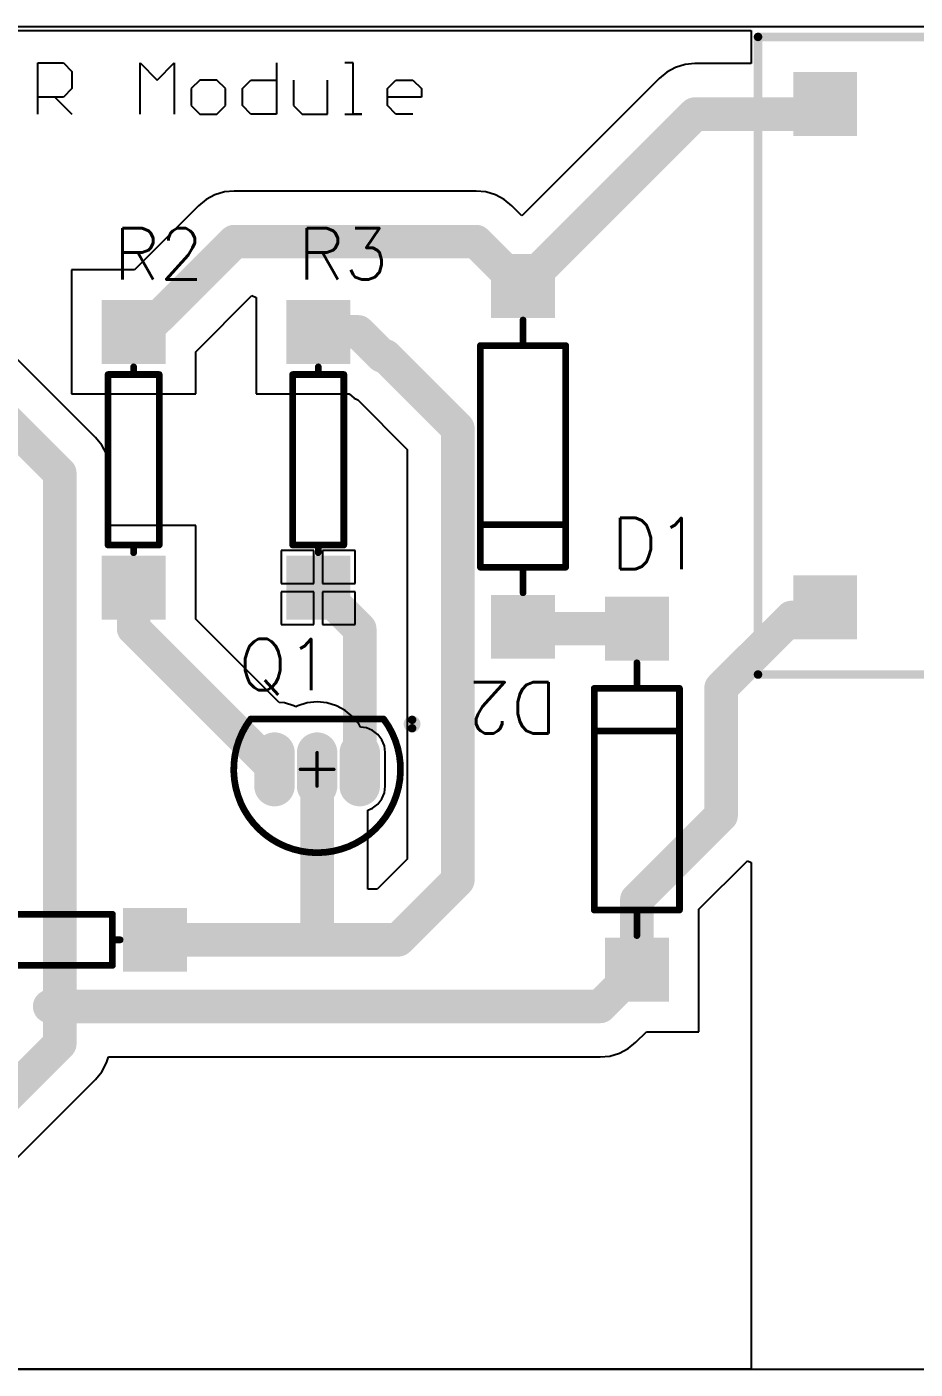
# Paper-space layout 'Bloco da legenda ISO A3' of a CAD drawing. Header units: millimetres. Extents: x 0 to 420, y 0 to 297.
# Drawn here: x 249.03 to 275.49, y 117.47 to 157.47 of the extents above; entities that cross this region are included whole.
import ezdxf

# ---------------------------------------------------------------- set-up
doc = ezdxf.new("R2010")
doc.units = ezdxf.units.MM
for name, color, linetype in [('BottomLayer', 5, 'Continuous'), ('BottomSolder', 6, 'Continuous'), ('Mechanical13', 56, 'Continuous'), ('Mechanical15', 56, 'Continuous'), ('MultiLayer', 9, 'Continuous'), ('PadHoleLayer', 156, 'Continuous'), ('TopLayer', 1, 'Continuous'), ('TopOverlay', 40, 'Continuous'), ('TopSolder', 216, 'Continuous')]:
    doc.layers.add(name, color=color, linetype=linetype)
doc.styles.get("Standard").update_dxf_attribs({"font": 'simplex.shx'})

# ---------------------------------------------------------------- blocks, each defined once
blk = doc.blocks.new('DIODE_0_4_1')
at = {"layer": 'BottomLayer'}
for points in [[(-5.93, -0.85), (-4.23, -0.85), (-5.93, 0.85), (-4.23, 0.85)], [(4.23, -0.85), (5.93, -0.85), (4.23, 0.85), (5.93, 0.85)]]:
    blk.add_solid(points, dxfattribs=at)
at = {"layer": 'BottomSolder'}
for points in [[(-6.032, -0.952), (-4.128, -0.952), (-6.032, 0.952), (-4.128, 0.952)], [(4.128, -0.952), (6.032, -0.952), (4.128, 0.952), (6.032, 0.952)]]:
    blk.add_solid(points, dxfattribs=at)
at = {"layer": 'MultiLayer'}
for points in [[(-5.93, -0.85), (-4.23, -0.85), (-5.93, 0.85), (-4.23, 0.85)], [(4.23, -0.85), (5.93, -0.85), (4.23, 0.85), (5.93, 0.85)]]:
    blk.add_solid(points, dxfattribs=at)
at = {"layer": 'PadHoleLayer', "const_width": 0.6}
for points in [[(-5.38, 0, 1), (-4.78, 0, 1)], [(4.78, 0, 1), (5.38, 0, 1)]]:
    blk.add_lwpolyline(points, format="xyb", close=True, dxfattribs=at)
at = {"layer": 'TopLayer'}
for points in [[(-5.93, -0.85), (-4.23, -0.85), (-5.93, 0.85), (-4.23, 0.85)], [(4.23, -0.85), (5.93, -0.85), (4.23, 0.85), (5.93, 0.85)]]:
    blk.add_solid(points, dxfattribs=at)
at = {"layer": 'TopOverlay', "const_width": 0.2}
for points in [[(-3.302, 1.27), (3.302, 1.27)], [(-3.302, 1.27), (-3.302, -1.27)], [(2.032, 1.27), (2.032, -1.27)], [(3.302, 1.27), (3.302, -1.27)], [(-4.064, 0), (-3.302, 0)], [(3.302, 0), (4.064, 0)], [(-3.302, -1.27), (3.302, -1.27)]]:
    blk.add_lwpolyline(points, dxfattribs=at)
at = {"layer": 'TopOverlay', "const_width": 0.1}
for points in [[(-3.352, 1.27, 1), (-3.252, 1.27, 1)], [(-3.352, 1.27, 1), (-3.252, 1.27, 1)], [(1.982, 1.27, 1), (2.082, 1.27, 1)], [(3.252, 1.27, 1), (3.352, 1.27, 1)], [(3.252, 1.27, 1), (3.352, 1.27, 1)], [(-4.114, 0, 1), (-4.014, 0, 1)], [(-3.352, 0, 1), (-3.252, 0, 1)], [(3.252, 0, 1), (3.352, 0, 1)], [(4.014, 0, 1), (4.114, 0, 1)], [(-3.352, -1.27, 1), (-3.252, -1.27, 1)], [(-3.352, -1.27, 1), (-3.252, -1.27, 1)], [(1.982, -1.27, 1), (2.082, -1.27, 1)], [(3.252, -1.27, 1), (3.352, -1.27, 1)], [(3.252, -1.27, 1), (3.352, -1.27, 1)]]:
    blk.add_lwpolyline(points, format="xyb", close=True, dxfattribs=at)
at = {"layer": 'TopSolder'}
for points in [[(-6.032, -0.952), (-4.128, -0.952), (-6.032, 0.952), (-4.128, 0.952)], [(4.128, -0.952), (6.032, -0.952), (4.128, 0.952), (6.032, 0.952)]]:
    blk.add_solid(points, dxfattribs=at)
blk = doc.blocks.new('DIODE_0_4_2')
at = {"layer": 'BottomLayer'}
for points in [[(-5.93, -0.85), (-4.23, -0.85), (-5.93, 0.85), (-4.23, 0.85)], [(4.23, -0.85), (5.93, -0.85), (4.23, 0.85), (5.93, 0.85)]]:
    blk.add_solid(points, dxfattribs=at)
at = {"layer": 'BottomSolder'}
for points in [[(-6.032, -0.952), (-4.128, -0.952), (-6.032, 0.952), (-4.128, 0.952)], [(4.128, -0.952), (6.032, -0.952), (4.128, 0.952), (6.032, 0.952)]]:
    blk.add_solid(points, dxfattribs=at)
at = {"layer": 'MultiLayer'}
for points in [[(-5.93, -0.85), (-4.23, -0.85), (-5.93, 0.85), (-4.23, 0.85)], [(4.23, -0.85), (5.93, -0.85), (4.23, 0.85), (5.93, 0.85)]]:
    blk.add_solid(points, dxfattribs=at)
at = {"layer": 'PadHoleLayer', "const_width": 0.6}
for points in [[(-5.38, 0, 1), (-4.78, 0, 1)], [(4.78, 0, 1), (5.38, 0, 1)]]:
    blk.add_lwpolyline(points, format="xyb", close=True, dxfattribs=at)
at = {"layer": 'TopLayer'}
for points in [[(-5.93, -0.85), (-4.23, -0.85), (-5.93, 0.85), (-4.23, 0.85)], [(4.23, -0.85), (5.93, -0.85), (4.23, 0.85), (5.93, 0.85)]]:
    blk.add_solid(points, dxfattribs=at)
at = {"layer": 'TopOverlay', "const_width": 0.2}
for points in [[(3.302, 1.27), (-3.302, 1.27)], [(-3.302, -1.27), (-3.302, 1.27)], [(2.032, -1.27), (2.032, 1.27)], [(3.302, -1.27), (3.302, 1.27)], [(-3.302, 0), (-4.064, 0)], [(4.064, 0), (3.302, 0)], [(3.302, -1.27), (-3.302, -1.27)]]:
    blk.add_lwpolyline(points, dxfattribs=at)
at = {"layer": 'TopOverlay', "const_width": 0.1}
for points in [[(-3.352, 1.27, 1), (-3.252, 1.27, 1)], [(-3.352, 1.27, 1), (-3.252, 1.27, 1)], [(1.982, 1.27, 1), (2.082, 1.27, 1)], [(3.252, 1.27, 1), (3.352, 1.27, 1)], [(3.252, 1.27, 1), (3.352, 1.27, 1)], [(-4.114, 0, 1), (-4.014, 0, 1)], [(-3.352, 0, 1), (-3.252, 0, 1)], [(3.252, 0, 1), (3.352, 0, 1)], [(4.014, 0, 1), (4.114, 0, 1)], [(-3.352, -1.27, 1), (-3.252, -1.27, 1)], [(-3.352, -1.27, 1), (-3.252, -1.27, 1)], [(1.982, -1.27, 1), (2.082, -1.27, 1)], [(3.252, -1.27, 1), (3.352, -1.27, 1)], [(3.252, -1.27, 1), (3.352, -1.27, 1)]]:
    blk.add_lwpolyline(points, format="xyb", close=True, dxfattribs=at)
at = {"layer": 'TopSolder'}
for points in [[(-6.032, -0.952), (-4.128, -0.952), (-6.032, 0.952), (-4.128, 0.952)], [(4.128, -0.952), (6.032, -0.952), (4.128, 0.952), (6.032, 0.952)]]:
    blk.add_solid(points, dxfattribs=at)
blk = doc.blocks.new('TO_92A_9')
at = {"layer": 'BottomLayer', "const_width": 1}
for points in [[(0.5, 1.27), (-0.5, 1.27)], [(0.5, 0), (-0.5, 0)], [(0.5, -1.27), (-0.5, -1.27)]]:
    blk.add_lwpolyline(points, dxfattribs=at)
at = {"layer": 'BottomLayer', "const_width": 0.5}
for points in [[(-0.75, 1.27, 1), (-0.25, 1.27, 1)], [(0.25, 1.27, 1), (0.75, 1.27, 1)], [(-0.75, 0, 1), (-0.25, 0, 1)], [(0.25, 0, 1), (0.75, 0, 1)], [(-0.75, -1.27, 1), (-0.25, -1.27, 1)], [(0.25, -1.27, 1), (0.75, -1.27, 1)]]:
    blk.add_lwpolyline(points, format="xyb", close=True, dxfattribs=at)
at = {"layer": 'BottomSolder', "const_width": 1.203}
for points in [[(0.5, 1.27), (-0.5, 1.27)], [(0.5, 0), (-0.5, 0)], [(0.5, -1.27), (-0.5, -1.27)]]:
    blk.add_lwpolyline(points, dxfattribs=at)
at = {"layer": 'BottomSolder', "const_width": 0.602}
for points in [[(-0.801, 1.27, 1), (-0.199, 1.27, 1)], [(0.199, 1.27, 1), (0.801, 1.27, 1)], [(-0.801, 0, 1), (-0.199, 0, 1)], [(0.199, 0, 1), (0.801, 0, 1)], [(-0.801, -1.27, 1), (-0.199, -1.27, 1)], [(0.199, -1.27, 1), (0.801, -1.27, 1)]]:
    blk.add_lwpolyline(points, format="xyb", close=True, dxfattribs=at)
at = {"layer": 'Mechanical13', "const_width": 0.1}
blk.add_lwpolyline([(1.5, -1.98, -2.01215), (1.5, 1.98)], format="xyb", dxfattribs=at)
blk.add_lwpolyline([(1.5, 1.98), (1.5, -1.98)], dxfattribs=at)
at = {"layer": 'Mechanical13', "const_width": 0.05}
for points in [[(1.475, 1.98, 1), (1.525, 1.98, 1)], [(1.475, 1.98, 1), (1.525, 1.98, 1)], [(1.475, -1.98, 1), (1.525, -1.98, 1)], [(1.475, -1.98, 1), (1.525, -1.98, 1)]]:
    blk.add_lwpolyline(points, format="xyb", close=True, dxfattribs=at)
at = {"layer": 'Mechanical15', "const_width": 0.1}
for points in [[(0, 0.5), (0, -0.5)], [(-0.5, 0), (0.5, 0)]]:
    blk.add_lwpolyline(points, dxfattribs=at)
at = {"layer": 'Mechanical15', "const_width": 0.05}
for points in [[(-0.025, 0.5, 1), (0.025, 0.5, 1)], [(-0.525, 0, 1), (-0.475, 0, 1)], [(0.475, 0, 1), (0.525, 0, 1)], [(-0.025, -0.5, 1), (0.025, -0.5, 1)]]:
    blk.add_lwpolyline(points, format="xyb", close=True, dxfattribs=at)
at = {"layer": 'MultiLayer', "const_width": 1}
for points in [[(0.5, 1.27), (-0.5, 1.27)], [(0.5, 0), (-0.5, 0)], [(0.5, -1.27), (-0.5, -1.27)]]:
    blk.add_lwpolyline(points, dxfattribs=at)
at = {"layer": 'MultiLayer', "const_width": 0.5}
for points in [[(-0.75, 1.27, 1), (-0.25, 1.27, 1)], [(0.25, 1.27, 1), (0.75, 1.27, 1)], [(-0.75, 0, 1), (-0.25, 0, 1)], [(0.25, 0, 1), (0.75, 0, 1)], [(-0.75, -1.27, 1), (-0.25, -1.27, 1)], [(0.25, -1.27, 1), (0.75, -1.27, 1)]]:
    blk.add_lwpolyline(points, format="xyb", close=True, dxfattribs=at)
at = {"layer": 'PadHoleLayer', "const_width": 0.45}
for points in [[(-0.225, 1.27, 1), (0.225, 1.27, 1)], [(-0.225, 0, 1), (0.225, 0, 1)], [(-0.225, -1.27, 1), (0.225, -1.27, 1)]]:
    blk.add_lwpolyline(points, format="xyb", close=True, dxfattribs=at)
at = {"layer": 'TopLayer', "const_width": 1}
for points in [[(0.5, 1.27), (-0.5, 1.27)], [(0.5, 0), (-0.5, 0)], [(0.5, -1.27), (-0.5, -1.27)]]:
    blk.add_lwpolyline(points, dxfattribs=at)
at = {"layer": 'TopLayer', "const_width": 0.5}
for points in [[(-0.75, 1.27, 1), (-0.25, 1.27, 1)], [(0.25, 1.27, 1), (0.75, 1.27, 1)], [(-0.75, 0, 1), (-0.25, 0, 1)], [(0.25, 0, 1), (0.75, 0, 1)], [(-0.75, -1.27, 1), (-0.25, -1.27, 1)], [(0.25, -1.27, 1), (0.75, -1.27, 1)]]:
    blk.add_lwpolyline(points, format="xyb", close=True, dxfattribs=at)
at = {"layer": 'TopOverlay', "const_width": 0.2}
blk.add_lwpolyline([(1.5, -1.98, -2.01215), (1.5, 1.98)], format="xyb", dxfattribs=at)
blk.add_lwpolyline([(1.5, 1.98), (1.5, -1.98)], dxfattribs=at)
at = {"layer": 'TopOverlay'}
for points, const_width in [([(1.45, 1.98, 1), (1.55, 1.98, 1)], 0.1), ([(1.45, 1.98, 1), (1.55, 1.98, 1)], 0.1), ([(1.45, -1.98, 1), (1.55, -1.98, 1)], 0.1), ([(1.45, -1.98, 1), (1.55, -1.98, 1)], 0.1), ([(1.475, -2.83, 1), (1.225, -2.83, 1)], 0.25), ([(1.162, -2.83, 1), (1.287, -2.83, 1)], 0.125), ([(1.413, -2.83, 1), (1.538, -2.83, 1)], 0.125)]:
    blk.add_lwpolyline(points, format="xyb", close=True, dxfattribs=dict(at, const_width=const_width))
at = {"layer": 'TopSolder', "const_width": 1.203}
for points in [[(0.5, 1.27), (-0.5, 1.27)], [(0.5, 0), (-0.5, 0)], [(0.5, -1.27), (-0.5, -1.27)]]:
    blk.add_lwpolyline(points, dxfattribs=at)
at = {"layer": 'TopSolder', "const_width": 0.602}
for points in [[(-0.801, 1.27, 1), (-0.199, 1.27, 1)], [(0.199, 1.27, 1), (0.801, 1.27, 1)], [(-0.801, 0, 1), (-0.199, 0, 1)], [(0.199, 0, 1), (0.801, 0, 1)], [(-0.801, -1.27, 1), (-0.199, -1.27, 1)], [(0.199, -1.27, 1), (0.801, -1.27, 1)]]:
    blk.add_lwpolyline(points, format="xyb", close=True, dxfattribs=at)
blk = doc.blocks.new('AXIAL_0_3_11')
at = {"layer": 'BottomLayer'}
for points in [[(-4.66, -0.85), (-2.96, -0.85), (-4.66, 0.85), (-2.96, 0.85)], [(2.96, -0.85), (4.66, -0.85), (2.96, 0.85), (4.66, 0.85)]]:
    blk.add_solid(points, dxfattribs=at)
at = {"layer": 'BottomSolder'}
for points in [[(-4.762, -0.952), (-2.858, -0.952), (-4.762, 0.952), (-2.858, 0.952)], [(2.858, -0.952), (4.762, -0.952), (2.858, 0.952), (4.762, 0.952)]]:
    blk.add_solid(points, dxfattribs=at)
at = {"layer": 'MultiLayer'}
for points in [[(-4.66, -0.85), (-2.96, -0.85), (-4.66, 0.85), (-2.96, 0.85)], [(2.96, -0.85), (4.66, -0.85), (2.96, 0.85), (4.66, 0.85)]]:
    blk.add_solid(points, dxfattribs=at)
at = {"layer": 'PadHoleLayer', "const_width": 0.6}
for points in [[(-4.11, 0, 1), (-3.51, 0, 1)], [(3.51, 0, 1), (4.11, 0, 1)]]:
    blk.add_lwpolyline(points, format="xyb", close=True, dxfattribs=at)
at = {"layer": 'TopLayer'}
for points in [[(-4.66, -0.85), (-2.96, -0.85), (-4.66, 0.85), (-2.96, 0.85)], [(2.96, -0.85), (4.66, -0.85), (2.96, 0.85), (4.66, 0.85)]]:
    blk.add_solid(points, dxfattribs=at)
at = {"layer": 'TopOverlay', "const_width": 0.2}
for points in [[(2.54, 0.762), (-2.54, 0.762)], [(-2.54, 0.762), (-2.54, -0.762)], [(2.54, 0.762), (2.54, 0)], [(-2.54, 0), (-2.769, 0)], [(2.54, 0), (2.54, -0.762)], [(2.769, 0), (2.54, 0)], [(2.54, -0.762), (-2.54, -0.762)]]:
    blk.add_lwpolyline(points, dxfattribs=at)
at = {"layer": 'TopOverlay', "const_width": 0.1}
for points in [[(-2.59, 0.762, 1), (-2.49, 0.762, 1)], [(-2.59, 0.762, 1), (-2.49, 0.762, 1)], [(2.49, 0.762, 1), (2.59, 0.762, 1)], [(2.49, 0.762, 1), (2.59, 0.762, 1)], [(-2.819, 0, 1), (-2.719, 0, 1)], [(-2.59, 0, 1), (-2.49, 0, 1)], [(2.49, 0, 1), (2.59, 0, 1)], [(2.49, 0, 1), (2.59, 0, 1)], [(2.49, 0, 1), (2.59, 0, 1)], [(2.719, 0, 1), (2.819, 0, 1)], [(-2.59, -0.762, 1), (-2.49, -0.762, 1)], [(-2.59, -0.762, 1), (-2.49, -0.762, 1)], [(2.49, -0.762, 1), (2.59, -0.762, 1)], [(2.49, -0.762, 1), (2.59, -0.762, 1)]]:
    blk.add_lwpolyline(points, format="xyb", close=True, dxfattribs=at)
at = {"layer": 'TopSolder'}
for points in [[(-4.762, -0.952), (-2.858, -0.952), (-4.762, 0.952), (-2.858, 0.952)], [(2.858, -0.952), (4.762, -0.952), (2.858, 0.952), (4.762, 0.952)]]:
    blk.add_solid(points, dxfattribs=at)
blk = doc.blocks.new('AXIAL_0_3_12')
at = {"layer": 'BottomLayer'}
for points in [[(-4.66, -0.85), (-2.96, -0.85), (-4.66, 0.85), (-2.96, 0.85)], [(2.96, -0.85), (4.66, -0.85), (2.96, 0.85), (4.66, 0.85)]]:
    blk.add_solid(points, dxfattribs=at)
at = {"layer": 'BottomSolder'}
for points in [[(-4.762, -0.952), (-2.858, -0.952), (-4.762, 0.952), (-2.858, 0.952)], [(2.858, -0.952), (4.762, -0.952), (2.858, 0.952), (4.762, 0.952)]]:
    blk.add_solid(points, dxfattribs=at)
at = {"layer": 'MultiLayer'}
for points in [[(-4.66, -0.85), (-2.96, -0.85), (-4.66, 0.85), (-2.96, 0.85)], [(2.96, -0.85), (4.66, -0.85), (2.96, 0.85), (4.66, 0.85)]]:
    blk.add_solid(points, dxfattribs=at)
at = {"layer": 'PadHoleLayer', "const_width": 0.6}
for points in [[(-4.11, 0, 1), (-3.51, 0, 1)], [(3.51, 0, 1), (4.11, 0, 1)]]:
    blk.add_lwpolyline(points, format="xyb", close=True, dxfattribs=at)
at = {"layer": 'TopLayer'}
for points in [[(-4.66, -0.85), (-2.96, -0.85), (-4.66, 0.85), (-2.96, 0.85)], [(2.96, -0.85), (4.66, -0.85), (2.96, 0.85), (4.66, 0.85)]]:
    blk.add_solid(points, dxfattribs=at)
at = {"layer": 'TopOverlay', "const_width": 0.2}
for points in [[(-2.54, 0.762), (2.54, 0.762)], [(-2.54, 0.762), (-2.54, -0.762)], [(2.54, 0.762), (2.54, 0)], [(-2.769, 0), (-2.54, 0)], [(2.54, 0), (2.54, -0.762)], [(2.54, 0), (2.769, 0)], [(-2.54, -0.762), (2.54, -0.762)]]:
    blk.add_lwpolyline(points, dxfattribs=at)
at = {"layer": 'TopOverlay', "const_width": 0.1}
for points in [[(-2.59, 0.762, 1), (-2.49, 0.762, 1)], [(-2.59, 0.762, 1), (-2.49, 0.762, 1)], [(2.49, 0.762, 1), (2.59, 0.762, 1)], [(2.49, 0.762, 1), (2.59, 0.762, 1)], [(-2.819, 0, 1), (-2.719, 0, 1)], [(-2.59, 0, 1), (-2.49, 0, 1)], [(2.49, 0, 1), (2.59, 0, 1)], [(2.49, 0, 1), (2.59, 0, 1)], [(2.49, 0, 1), (2.59, 0, 1)], [(2.719, 0, 1), (2.819, 0, 1)], [(-2.59, -0.762, 1), (-2.49, -0.762, 1)], [(-2.59, -0.762, 1), (-2.49, -0.762, 1)], [(2.49, -0.762, 1), (2.59, -0.762, 1)], [(2.49, -0.762, 1), (2.59, -0.762, 1)]]:
    blk.add_lwpolyline(points, format="xyb", close=True, dxfattribs=at)
at = {"layer": 'TopSolder'}
for points in [[(-4.762, -0.952), (-2.858, -0.952), (-4.762, 0.952), (-2.858, 0.952)], [(2.858, -0.952), (4.762, -0.952), (2.858, 0.952), (4.762, 0.952)]]:
    blk.add_solid(points, dxfattribs=at)
blk = doc.blocks.new('AXIAL_0_3_13')
at = {"layer": 'BottomLayer'}
for points in [[(-4.66, -0.85), (-2.96, -0.85), (-4.66, 0.85), (-2.96, 0.85)], [(2.96, -0.85), (4.66, -0.85), (2.96, 0.85), (4.66, 0.85)]]:
    blk.add_solid(points, dxfattribs=at)
at = {"layer": 'BottomSolder'}
for points in [[(-4.762, -0.952), (-2.858, -0.952), (-4.762, 0.952), (-2.858, 0.952)], [(2.858, -0.952), (4.762, -0.952), (2.858, 0.952), (4.762, 0.952)]]:
    blk.add_solid(points, dxfattribs=at)
at = {"layer": 'MultiLayer'}
for points in [[(-4.66, -0.85), (-2.96, -0.85), (-4.66, 0.85), (-2.96, 0.85)], [(2.96, -0.85), (4.66, -0.85), (2.96, 0.85), (4.66, 0.85)]]:
    blk.add_solid(points, dxfattribs=at)
at = {"layer": 'PadHoleLayer', "const_width": 0.6}
for points in [[(-4.11, 0, 1), (-3.51, 0, 1)], [(3.51, 0, 1), (4.11, 0, 1)]]:
    blk.add_lwpolyline(points, format="xyb", close=True, dxfattribs=at)
at = {"layer": 'TopLayer'}
for points in [[(-4.66, -0.85), (-2.96, -0.85), (-4.66, 0.85), (-2.96, 0.85)], [(2.96, -0.85), (4.66, -0.85), (2.96, 0.85), (4.66, 0.85)]]:
    blk.add_solid(points, dxfattribs=at)
at = {"layer": 'TopOverlay', "const_width": 0.2}
for points in [[(-2.54, 0.762), (2.54, 0.762)], [(-2.54, 0.762), (-2.54, -0.762)], [(2.54, 0.762), (2.54, 0)], [(-2.769, 0), (-2.54, 0)], [(2.54, 0), (2.54, -0.762)], [(2.54, 0), (2.769, 0)], [(-2.54, -0.762), (2.54, -0.762)]]:
    blk.add_lwpolyline(points, dxfattribs=at)
at = {"layer": 'TopOverlay', "const_width": 0.1}
for points in [[(-2.59, 0.762, 1), (-2.49, 0.762, 1)], [(-2.59, 0.762, 1), (-2.49, 0.762, 1)], [(2.49, 0.762, 1), (2.59, 0.762, 1)], [(2.49, 0.762, 1), (2.59, 0.762, 1)], [(-2.819, 0, 1), (-2.719, 0, 1)], [(-2.59, 0, 1), (-2.49, 0, 1)], [(2.49, 0, 1), (2.59, 0, 1)], [(2.49, 0, 1), (2.59, 0, 1)], [(2.49, 0, 1), (2.59, 0, 1)], [(2.719, 0, 1), (2.819, 0, 1)], [(-2.59, -0.762, 1), (-2.49, -0.762, 1)], [(-2.59, -0.762, 1), (-2.49, -0.762, 1)], [(2.49, -0.762, 1), (2.59, -0.762, 1)], [(2.49, -0.762, 1), (2.59, -0.762, 1)]]:
    blk.add_lwpolyline(points, format="xyb", close=True, dxfattribs=at)
at = {"layer": 'TopSolder'}
for points in [[(-4.762, -0.952), (-2.858, -0.952), (-4.762, 0.952), (-2.858, 0.952)], [(2.858, -0.952), (4.762, -0.952), (2.858, 0.952), (4.762, 0.952)]]:
    blk.add_solid(points, dxfattribs=at)
blk = doc.blocks.new('T____SKPT17_15')
at = {"layer": 'BottomLayer'}
for points in [[(-0.85, 14.15), (0.85, 14.15), (-0.85, 15.85), (0.85, 15.85)], [(14.15, 14.15), (15.85, 14.15), (14.15, 15.85), (15.85, 15.85)], [(-0.85, -0.85), (0.85, -0.85), (-0.85, 0.85), (0.85, 0.85)], [(14.15, -0.85), (15.85, -0.85), (14.15, 0.85), (15.85, 0.85)]]:
    blk.add_solid(points, dxfattribs=at)
at = {"layer": 'BottomSolder'}
for points in [[(-0.952, 14.048), (0.952, 14.048), (-0.952, 15.952), (0.952, 15.952)], [(14.048, 14.048), (15.952, 14.048), (14.048, 15.952), (15.952, 15.952)], [(-0.952, -0.952), (0.952, -0.952), (-0.952, 0.952), (0.952, 0.952)], [(14.048, -0.952), (15.952, -0.952), (14.048, 0.952), (15.952, 0.952)]]:
    blk.add_solid(points, dxfattribs=at)
at = {"layer": 'MultiLayer'}
for points in [[(-0.85, 14.15), (0.85, 14.15), (-0.85, 15.85), (0.85, 15.85)], [(14.15, 14.15), (15.85, 14.15), (14.15, 15.85), (15.85, 15.85)], [(-0.85, -0.85), (0.85, -0.85), (-0.85, 0.85), (0.85, 0.85)], [(14.15, -0.85), (15.85, -0.85), (14.15, 0.85), (15.85, 0.85)]]:
    blk.add_solid(points, dxfattribs=at)
at = {"layer": 'PadHoleLayer', "const_width": 0.6}
for points in [[(-0.3, 15, 1), (0.3, 15, 1)], [(14.7, 15, 1), (15.3, 15, 1)], [(-0.3, 0, 1), (0.3, 0, 1)], [(14.7, 0, 1), (15.3, 0, 1)]]:
    blk.add_lwpolyline(points, format="xyb", close=True, dxfattribs=at)
at = {"layer": 'TopLayer'}
for points in [[(-0.85, 14.15), (0.85, 14.15), (-0.85, 15.85), (0.85, 15.85)], [(14.15, 14.15), (15.85, 14.15), (14.15, 15.85), (15.85, 15.85)], [(-0.85, -0.85), (0.85, -0.85), (-0.85, 0.85), (0.85, 0.85)], [(14.15, -0.85), (15.85, -0.85), (14.15, 0.85), (15.85, 0.85)]]:
    blk.add_solid(points, dxfattribs=at)
at = {"layer": 'TopOverlay', "const_width": 0.254}
for points in [[(-2, -2), (-2, 17)], [(-2, 17), (17, 17)], [(17, -2), (17, 17)], [(-2, -2), (17, -2)]]:
    blk.add_lwpolyline(points, dxfattribs=at)
at = {"layer": 'TopOverlay', "const_width": 0.127}
for points in [[(-2.064, 17, 1), (-1.937, 17, 1)], [(-2.064, 17, 1), (-1.937, 17, 1)], [(16.936, 17, 1), (17.063, 17, 1)], [(16.936, 17, 1), (17.063, 17, 1)], [(-2.064, -2, 1), (-1.937, -2, 1)], [(-2.064, -2, 1), (-1.937, -2, 1)], [(16.936, -2, 1), (17.063, -2, 1)], [(16.936, -2, 1), (17.063, -2, 1)]]:
    blk.add_lwpolyline(points, format="xyb", close=True, dxfattribs=at)
at = {"layer": 'TopSolder'}
for points in [[(-0.952, 14.048), (0.952, 14.048), (-0.952, 15.952), (0.952, 15.952)], [(14.048, 14.048), (15.952, 14.048), (14.048, 15.952), (15.952, 15.952)], [(-0.952, -0.952), (0.952, -0.952), (-0.952, 0.952), (0.952, 0.952)], [(14.048, -0.952), (15.952, -0.952), (14.048, 0.952), (15.952, 0.952)]]:
    blk.add_solid(points, dxfattribs=at)

psp = doc.layouts.new('Bloco da legenda ISO A3')

# ---------------------------------------------------------------- linework, layer by layer
for p, q in [((327.714, 157.469), (225.714, 157.469)), ((225.714, 117.469), (327.714, 117.469))]:
    psp.add_line(p, q)
at = {"layer": 'BottomLayer'}
for p, q in [((225.714, 157.362), (259.614, 157.362)), ((259.614, 157.362), (270.614, 157.362)), ((270.614, 157.362), (270.614, 156.377)), ((268.097, 156.123), (267.868, 155.935)), ((268.357, 156.262), (268.097, 156.123)), ((268.64, 156.348), (268.357, 156.262)), ((268.934, 156.377), (268.64, 156.348)), ((270.614, 156.377), (268.934, 156.377)), ((267.868, 155.935), (263.774, 151.841)), ((254.637, 152.462), (254.377, 152.323)), ((254.92, 152.548), (254.637, 152.462)), ((255.214, 152.577), (254.92, 152.548)), ((262.414, 152.577), (255.214, 152.577)), ((255.214, 152.577), (255.214, 152.577)), ((262.708, 152.548), (262.414, 152.577)), ((262.991, 152.462), (262.708, 152.548)), ((263.252, 152.323), (262.991, 152.462)), ((254.148, 152.135), (252.243, 150.229)), ((254.377, 152.323), (254.148, 152.135)), ((263.48, 152.135), (263.252, 152.323)), ((263.774, 151.841), (263.48, 152.135)), ((252.243, 150.229), (250.364, 150.229)), ((250.364, 150.229), (250.364, 146.529)), ((254.064, 147.788), (255.737, 149.461)), ((255.737, 149.461), (255.864, 149.408)), ((255.864, 149.408), (255.864, 146.529)), ((251.08, 145.235), (248.38, 147.935)), ((254.064, 146.529), (254.064, 147.788)), ((250.364, 146.529), (254.064, 146.529)), ((255.864, 146.529), (258.637, 146.529)), ((258.637, 146.529), (258.784, 146.409)), ((258.784, 146.409), (258.891, 146.352)), ((258.891, 146.352), (260.364, 144.879)), ((251.267, 145.007), (251.08, 145.235)), ((251.407, 144.746), (251.267, 145.007)), ((260.364, 144.879), (260.364, 132.666)), ((251.492, 144.463), (251.407, 144.746)), ((251.521, 144.169), (251.492, 144.463)), ((251.521, 142.609), (251.521, 144.169)), ((254.064, 142.609), (251.521, 142.609)), ((254.064, 139.821), (254.064, 142.609)), ((257.587, 141.863), (256.61, 141.863)), ((256.61, 141.863), (256.61, 140.886)), ((257.587, 140.886), (257.587, 141.863)), ((258.818, 141.863), (257.841, 141.863)), ((257.841, 141.863), (257.841, 140.886)), ((258.818, 140.886), (258.818, 141.863)), ((256.61, 140.886), (257.587, 140.886)), ((257.841, 140.886), (258.818, 140.886)), ((257.587, 140.632), (256.61, 140.632)), ((256.61, 140.632), (256.61, 139.655)), ((257.587, 139.655), (257.587, 140.632)), ((258.818, 140.632), (257.841, 140.632)), ((257.841, 140.632), (257.841, 139.655)), ((258.818, 139.655), (258.818, 140.632)), ((256.548, 137.337), (254.064, 139.821)), ((256.61, 139.655), (257.587, 139.655)), ((257.841, 139.655), (258.818, 139.655)), ((256.704, 137.322), (256.548, 137.337)), ((256.987, 137.236), (256.704, 137.322)), ((257.045, 137.205), (256.987, 137.236)), ((257.103, 137.236), (257.045, 137.205)), ((257.386, 137.322), (257.103, 137.236)), ((257.68, 137.351), (257.386, 137.322)), ((257.974, 137.322), (257.68, 137.351)), ((258.257, 137.236), (257.974, 137.322)), ((258.518, 137.097), (258.257, 137.236)), ((258.746, 136.909), (258.518, 137.097)), ((258.933, 136.681), (258.746, 136.909)), ((258.976, 136.601), (258.933, 136.681)), ((259.147, 136.578), (258.976, 136.601)), ((259.33, 136.502), (259.147, 136.578)), ((259.488, 136.381), (259.33, 136.502)), ((259.609, 136.224), (259.488, 136.381)), ((259.685, 136.04), (259.609, 136.224)), ((259.711, 135.843), (259.685, 136.04)), ((259.711, 134.843), (259.711, 135.843)), ((259.685, 134.647), (259.711, 134.843)), ((259.488, 134.306), (259.609, 134.463)), ((259.609, 134.463), (259.685, 134.647)), ((259.187, 134.126), (259.33, 134.185)), ((259.187, 131.771), (259.187, 134.126)), ((259.33, 134.185), (259.488, 134.306)), ((260.364, 132.666), (259.469, 131.771)), ((269.055, 131.179), (270.497, 132.621)), ((270.497, 132.621), (270.614, 132.572)), ((270.614, 132.572), (270.614, 117.469)), ((259.469, 131.771), (259.187, 131.771)), ((269.055, 127.524), (269.055, 131.179)), ((266.948, 127.026), (267.176, 127.214)), ((267.176, 127.214), (267.487, 127.524)), ((267.487, 127.524), (269.055, 127.524)), ((266.11, 126.772), (266.404, 126.801)), ((266.404, 126.801), (266.687, 126.887)), ((266.687, 126.887), (266.948, 127.026)), ((251.267, 126.332), (251.407, 126.593)), ((251.407, 126.593), (251.461, 126.772)), ((251.461, 126.772), (266.11, 126.772)), ((247.98, 123.004), (251.08, 126.104)), ((251.08, 126.104), (251.267, 126.332)), ((270.614, 117.469), (225.714, 117.469))]:
    psp.add_line(p, q, dxfattribs=at)
at = {"layer": 'BottomLayer', "const_width": 1}
for points in [[(263.814, 149.749), (268.934, 154.869)], [(268.934, 154.869), (272.314, 154.869)], [(252.214, 148.069), (255.214, 151.069)], [(255.214, 151.069), (262.414, 151.069)], [(262.414, 151.069), (263.764, 149.719)], [(257.714, 148.379), (258.904, 148.379)], [(258.904, 148.379), (259.621, 147.662)], [(259.621, 147.662), (259.712, 147.662)], [(259.712, 147.662), (261.871, 145.503)], [(247.314, 146.869), (250.014, 144.169)], [(261.871, 132.041), (261.871, 145.503)], [(250.014, 127.169), (250.014, 144.169)], [(257.714, 140.759), (258.95, 139.523)], [(252.214, 139.539), (252.214, 140.423)], [(252.214, 139.539), (256.41, 135.343)], [(258.95, 135.343), (258.95, 139.523)], [(263.814, 139.534), (263.814, 139.589)], [(263.814, 139.534), (267.205, 139.534)], [(269.714, 137.769), (271.814, 139.869)], [(271.814, 139.869), (272.314, 139.869)], [(269.714, 133.969), (269.714, 137.769)], [(257.68, 130.39), (257.68, 135.343)], [(267.205, 131.46), (269.714, 133.969)], [(260.093, 130.263), (261.871, 132.041)], [(267.205, 129.374), (267.205, 131.46)], [(252.854, 130.263), (260.093, 130.263)], [(266.11, 128.279), (267.205, 129.374)], [(249.714, 128.279), (266.11, 128.279)], [(246.914, 124.069), (250.014, 127.169)]]:
    psp.add_lwpolyline(points, dxfattribs=at)
at = {"layer": 'BottomLayer', "const_width": 0.5}
for points in [[(268.684, 154.869, 1), (269.184, 154.869, 1)], [(268.684, 154.869, 1), (269.184, 154.869, 1)], [(272.064, 154.869, 1), (272.564, 154.869, 1)], [(254.964, 151.069, 1), (255.464, 151.069, 1)], [(254.964, 151.069, 1), (255.464, 151.069, 1)], [(262.164, 151.069, 1), (262.664, 151.069, 1)], [(262.164, 151.069, 1), (262.664, 151.069, 1)], [(263.514, 149.719, 1), (264.014, 149.719, 1)], [(263.564, 149.749, 1), (264.064, 149.749, 1)], [(257.464, 148.379, 1), (257.964, 148.379, 1)], [(258.654, 148.379, 1), (259.154, 148.379, 1)], [(258.654, 148.379, 1), (259.154, 148.379, 1)], [(251.964, 148.069, 1), (252.464, 148.069, 1)], [(259.371, 147.662, 1), (259.871, 147.662, 1)], [(259.371, 147.662, 1), (259.871, 147.662, 1)], [(259.462, 147.662, 1), (259.962, 147.662, 1)], [(259.462, 147.662, 1), (259.962, 147.662, 1)], [(261.621, 145.503, 1), (262.121, 145.503, 1)], [(261.621, 145.503, 1), (262.121, 145.503, 1)], [(249.764, 144.169, 1), (250.264, 144.169, 1)], [(249.764, 144.169, 1), (250.264, 144.169, 1)], [(257.464, 140.759, 1), (257.964, 140.759, 1)], [(251.964, 140.423, 1), (252.464, 140.423, 1)], [(251.964, 139.539, 1), (252.464, 139.539, 1)], [(251.964, 139.539, 1), (252.464, 139.539, 1)], [(258.7, 139.523, 1), (259.2, 139.523, 1)], [(258.7, 139.523, 1), (259.2, 139.523, 1)], [(263.564, 139.589, 1), (264.064, 139.589, 1)], [(263.564, 139.534, 1), (264.064, 139.534, 1)], [(263.564, 139.534, 1), (264.064, 139.534, 1)], [(266.955, 139.534, 1), (267.455, 139.534, 1)], [(271.564, 139.869, 1), (272.064, 139.869, 1)], [(271.564, 139.869, 1), (272.064, 139.869, 1)], [(272.064, 139.869, 1), (272.564, 139.869, 1)], [(269.464, 137.769, 1), (269.964, 137.769, 1)], [(269.464, 137.769, 1), (269.964, 137.769, 1)], [(256.16, 135.343, 1), (256.66, 135.343, 1)], [(257.43, 135.343, 1), (257.93, 135.343, 1)], [(258.7, 135.343, 1), (259.2, 135.343, 1)], [(269.464, 133.969, 1), (269.964, 133.969, 1)], [(269.464, 133.969, 1), (269.964, 133.969, 1)], [(261.621, 132.041, 1), (262.121, 132.041, 1)], [(261.621, 132.041, 1), (262.121, 132.041, 1)], [(266.955, 131.46, 1), (267.455, 131.46, 1)], [(266.955, 131.46, 1), (267.455, 131.46, 1)], [(257.43, 130.39, 1), (257.93, 130.39, 1)], [(252.604, 130.263, 1), (253.104, 130.263, 1)], [(259.843, 130.263, 1), (260.343, 130.263, 1)], [(259.843, 130.263, 1), (260.343, 130.263, 1)], [(266.955, 129.374, 1), (267.455, 129.374, 1)], [(266.955, 129.374, 1), (267.455, 129.374, 1)], [(249.464, 128.279, 1), (249.964, 128.279, 1)], [(265.86, 128.279, 1), (266.36, 128.279, 1)], [(265.86, 128.279, 1), (266.36, 128.279, 1)], [(249.764, 127.169, 1), (250.264, 127.169, 1)], [(249.764, 127.169, 1), (250.264, 127.169, 1)]]:
    psp.add_lwpolyline(points, format="xyb", close=True, dxfattribs=at)
at = {"layer": 'TopOverlay'}
for p, q in [((249.361, 154.869), (249.361, 156.393)), ((249.361, 156.393), (250.123, 156.393)), ((250.123, 156.393), (250.377, 156.139)), ((250.377, 156.139), (250.377, 155.631)), ((252.408, 154.869), (252.408, 156.393)), ((252.408, 156.393), (252.916, 155.885)), ((252.916, 155.885), (253.424, 156.393)), ((253.424, 156.393), (253.424, 154.869)), ((256.471, 156.393), (256.471, 154.869)), ((258.756, 156.393), (258.502, 156.393)), ((258.756, 154.869), (258.756, 156.393)), ((250.377, 155.631), (250.123, 155.377)), ((254.186, 155.885), (253.932, 155.631)), ((253.932, 155.631), (253.932, 155.123)), ((254.693, 155.885), (254.186, 155.885)), ((254.947, 155.631), (254.693, 155.885)), ((254.947, 155.123), (254.947, 155.631)), ((255.455, 155.631), (255.709, 155.885)), ((255.455, 155.123), (255.455, 155.631)), ((255.709, 155.885), (256.471, 155.885)), ((256.979, 155.885), (256.979, 155.123)), ((257.994, 154.869), (257.994, 155.885)), ((259.772, 155.631), (260.026, 155.885)), ((259.772, 155.123), (259.772, 155.631)), ((260.026, 155.885), (260.534, 155.885)), ((260.534, 155.885), (260.787, 155.631)), ((260.787, 155.631), (260.787, 155.377)), ((250.123, 155.377), (249.361, 155.377)), ((249.869, 155.377), (250.377, 154.869)), ((260.787, 155.377), (259.772, 155.377)), ((253.932, 155.123), (254.186, 154.869)), ((254.186, 154.869), (254.693, 154.869)), ((254.693, 154.869), (254.947, 155.123)), ((255.709, 154.869), (255.455, 155.123)), ((256.471, 154.869), (255.709, 154.869)), ((256.979, 155.123), (257.233, 154.869)), ((257.233, 154.869), (257.994, 154.869)), ((258.502, 154.869), (259.01, 154.869)), ((259.01, 154.869), (258.756, 154.869)), ((260.026, 154.869), (259.772, 155.123)), ((260.534, 154.869), (260.026, 154.869))]:
    psp.add_line(p, q, dxfattribs=at)

# ---------------------------------------------------------------- block references
psp.add_blockref('T____SKPT17_15', (272.814, 140.169))
for name, p, rotation in [('DIODE_0_4_2', (263.814, 144.669), 270), ('AXIAL_0_3_12', (252.214, 144.569), 90), ('AXIAL_0_3_13', (257.714, 144.569), 90), ('DIODE_0_4_1', (267.205, 134.454), 90), ('TO_92A_9', (257.68, 135.343), 90), ('AXIAL_0_3_11', (249.044, 130.263), 180)]:
    psp.add_blockref(name, p, dxfattribs=dict(rotation=rotation))

# ---------------------------------------------------------------- texts
for s, p in [('R2', (251.617, 149.942)), ('R3', (257.117, 149.942)), ('D1', (266.443, 141.312)), ('Q1', (255.343, 137.706))]:
    psp.add_text(s, height=1.524, dxfattribs=at).set_placement(p)
psp.add_text('D2', height=1.524, rotation=180, dxfattribs=at).set_placement((264.83, 137.938))

doc.saveas('drawing.dxf')
